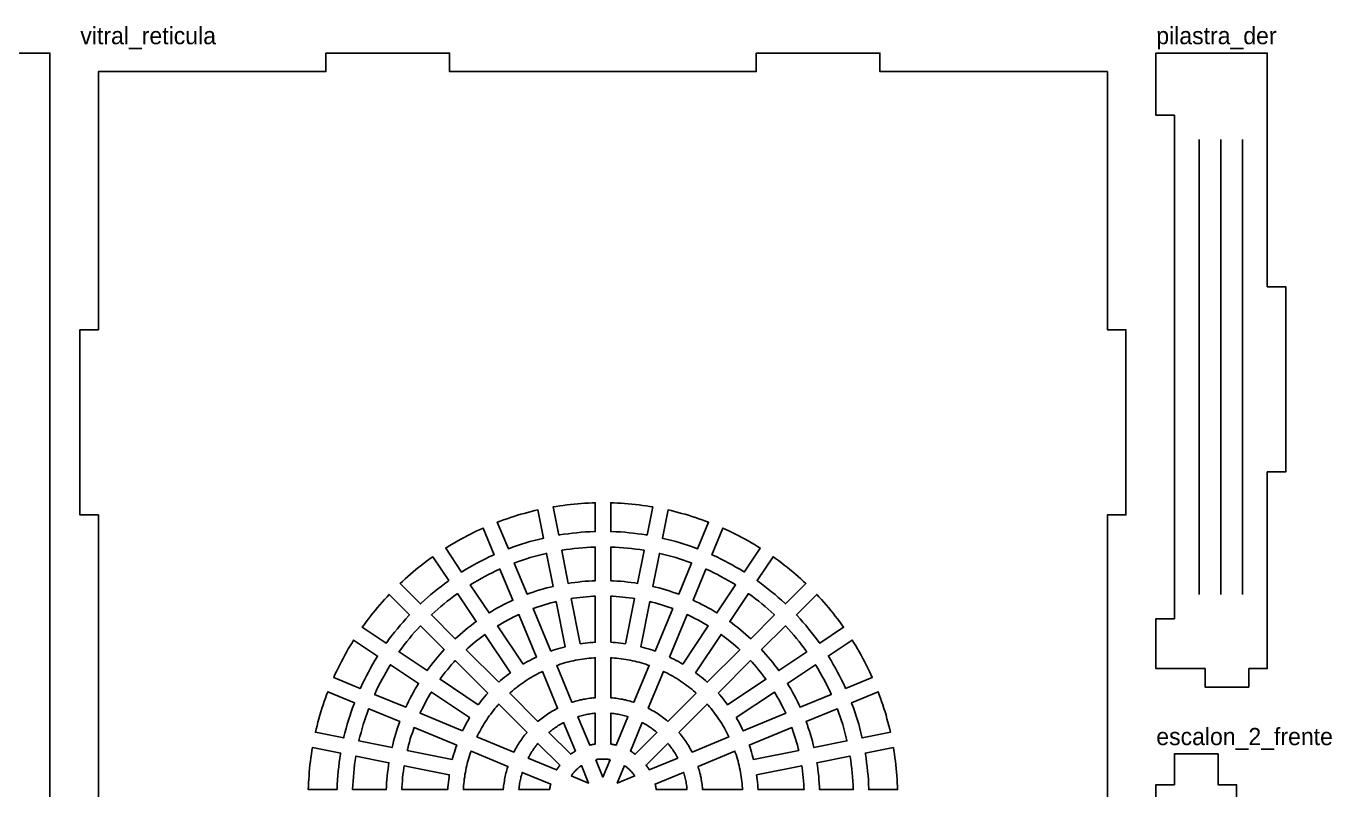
# Model space of a CAD drawing. Header units: millimetres. Extents: x 8 to 592, y 28 to 390.
# Drawn here: x 379.2 to 591.6, y 266.2 to 390.4 of the extents above; entities that cross this region are included whole.
import ezdxf

# ---------------------------------------------------------------- set-up
doc = ezdxf.new("R2010")
doc.units = ezdxf.units.MM
for name, color, linetype in [('CORTE', 1, 'Continuous'), ('ETIQUETAS', 3, 'Continuous'), ('GRABADO', 5, 'Continuous')]:
    doc.layers.add(name, color=color, linetype=linetype)

msp = doc.modelspace()

# ---------------------------------------------------------------- linework, layer by layer
at = {"layer": 'CORTE'}
for points in [[(367.94, 145.94), (383.06, 145.94), (383.06, 386.06), (367.94, 386.06)], [(555.06, 231.06), (555.06, 310.94), (558.06, 310.94), (558.06, 341.06), (555.06, 341.06), (555.06, 383.06), (518.06, 383.06), (518.06, 386.06), (497.94, 386.06), (497.94, 383.06), (448.06, 383.06), (448.06, 386.06), (427.94, 386.06), (427.94, 383.06), (390.94, 383.06), (390.94, 341.06), (387.94, 341.06), (387.94, 310.94), (390.94, 310.94), (390.94, 231.06)]]:
    msp.add_lwpolyline(points, dxfattribs=at)
for points in [[(578.06, 282.94), (578.06, 285.94), (581.06, 285.94), (581.06, 317.94), (584.06, 317.94), (584.06, 348.06), (581.06, 348.06), (581.06, 386.06), (562.94, 386.06), (562.94, 375.94), (565.94, 375.94), (565.94, 294.06), (562.94, 294.06), (562.94, 285.94), (570.94, 285.94), (570.94, 282.94), (578.06, 282.94)], [(470.17, 308.17), (469.46, 308.12), (468.76, 308.05), (468.06, 307.98), (467.35, 307.89), (466.65, 307.79), (465.95, 307.68), (465.8, 307.66), (464.89, 312.25), (465.38, 312.33), (465.97, 312.42), (466.55, 312.5), (467.13, 312.58), (467.72, 312.65), (468.3, 312.71), (468.89, 312.76), (469.47, 312.81), (470.06, 312.85), (470.65, 312.88), (471.24, 312.91), (471.74, 312.92), (471.74, 308.24), (471.58, 308.24), (470.88, 308.21), (470.17, 308.17)], [(478.65, 307.89), (477.94, 307.98), (477.24, 308.05), (476.54, 308.12), (475.83, 308.17), (475.12, 308.21), (474.42, 308.24), (474.26, 308.24), (474.26, 312.92), (474.76, 312.91), (475.35, 312.88), (475.94, 312.85), (476.53, 312.81), (477.11, 312.76), (477.7, 312.71), (478.28, 312.65), (478.87, 312.58), (479.45, 312.5), (480.03, 312.42), (480.62, 312.33), (481.11, 312.25), (480.2, 307.66), (480.05, 307.68), (479.35, 307.79), (478.65, 307.89)], [(461.8, 306.79), (461.12, 306.6), (460.44, 306.4), (459.77, 306.19), (459.09, 305.96), (458.43, 305.73), (457.76, 305.49), (457.62, 305.43), (455.82, 309.76), (456.3, 309.94), (456.85, 310.14), (457.4, 310.33), (457.96, 310.52), (458.52, 310.7), (459.08, 310.88), (459.65, 311.04), (460.21, 311.2), (460.78, 311.36), (461.35, 311.5), (461.92, 311.64), (462.41, 311.76), (463.33, 307.16), (463.18, 307.13), (462.49, 306.96), (461.8, 306.79)], [(486.91, 305.96), (486.23, 306.19), (485.56, 306.4), (484.88, 306.6), (484.2, 306.79), (483.51, 306.96), (482.82, 307.13), (482.67, 307.16), (483.59, 311.76), (484.08, 311.64), (484.65, 311.5), (485.22, 311.36), (485.79, 311.2), (486.35, 311.04), (486.92, 310.88), (487.48, 310.7), (488.04, 310.52), (488.6, 310.33), (489.15, 310.14), (489.7, 309.94), (490.18, 309.76), (488.38, 305.43), (488.24, 305.49), (487.57, 305.73), (486.91, 305.96)], [(453.87, 303.8), (453.23, 303.48), (452.61, 303.15), (451.99, 302.81), (451.37, 302.46), (450.76, 302.11), (450.16, 301.74), (450.02, 301.65), (447.42, 305.55), (447.85, 305.81), (448.35, 306.12), (448.86, 306.42), (449.37, 306.71), (449.88, 307), (450.4, 307.28), (450.92, 307.55), (451.45, 307.82), (451.97, 308.08), (452.5, 308.34), (453.04, 308.59), (453.5, 308.79), (455.29, 304.47), (455.15, 304.4), (454.5, 304.11), (453.87, 303.8)], [(494.63, 302.46), (494.01, 302.81), (493.39, 303.15), (492.77, 303.48), (492.13, 303.8), (491.5, 304.11), (490.85, 304.4), (490.71, 304.47), (492.5, 308.79), (492.96, 308.59), (493.5, 308.34), (494.03, 308.08), (494.55, 307.82), (495.08, 307.55), (495.6, 307.28), (496.12, 307), (496.63, 306.71), (497.14, 306.42), (497.65, 306.12), (498.15, 305.81), (498.58, 305.55), (495.98, 301.65), (495.84, 301.74), (495.24, 302.11), (494.63, 302.46)], [(446.66, 299.32), (446.11, 298.88), (445.56, 298.44), (445.01, 297.99), (444.48, 297.52), (443.95, 297.05), (443.43, 296.57), (443.32, 296.47), (440, 299.78), (440.37, 300.12), (440.81, 300.52), (441.24, 300.91), (441.69, 301.3), (442.13, 301.68), (442.59, 302.06), (443.04, 302.43), (443.51, 302.79), (443.97, 303.15), (444.44, 303.51), (444.92, 303.85), (445.33, 304.15), (447.93, 300.25), (447.8, 300.16), (447.23, 299.75), (446.66, 299.32)], [(463.87, 299.06), (463.32, 298.9), (462.76, 298.74), (462.21, 298.57), (461.67, 298.39), (461.12, 298.2), (460.68, 298.04), (458.58, 303.1), (458.65, 303.13), (459.28, 303.36), (459.9, 303.58), (460.54, 303.79), (461.17, 303.99), (461.81, 304.17), (462.46, 304.35), (463.1, 304.52), (463.75, 304.68), (463.82, 304.69), (464.89, 299.31), (464.43, 299.2), (463.87, 299.06)], [(470.69, 300.18), (470.12, 300.14), (469.54, 300.09), (468.97, 300.03), (468.4, 299.96), (467.83, 299.88), (467.36, 299.81), (466.29, 305.18), (466.36, 305.2), (467.02, 305.3), (467.68, 305.39), (468.34, 305.47), (469.01, 305.54), (469.67, 305.6), (470.34, 305.65), (471, 305.69), (471.67, 305.72), (471.74, 305.72), (471.74, 300.24), (471.27, 300.22), (470.69, 300.18)], [(475, 305.69), (475.66, 305.65), (476.33, 305.6), (476.99, 305.54), (477.66, 305.47), (478.32, 305.39), (478.98, 305.3), (479.64, 305.2), (479.71, 305.18), (478.64, 299.81), (478.17, 299.88), (477.6, 299.96), (477.03, 300.03), (476.46, 300.09), (475.88, 300.14), (475.31, 300.18), (474.73, 300.22), (474.26, 300.24), (474.26, 305.72), (474.33, 305.72), (475, 305.69)], [(482.9, 304.52), (483.54, 304.35), (484.19, 304.17), (484.83, 303.99), (485.46, 303.79), (486.1, 303.58), (486.72, 303.36), (487.35, 303.13), (487.42, 303.1), (485.32, 298.04), (484.88, 298.2), (484.33, 298.39), (483.79, 298.57), (483.24, 298.74), (482.68, 298.9), (482.13, 299.06), (481.57, 299.2), (481.11, 299.31), (482.18, 304.69), (482.25, 304.68), (482.9, 304.52)], [(501.52, 297.52), (500.99, 297.99), (500.44, 298.44), (499.89, 298.88), (499.34, 299.32), (498.77, 299.75), (498.2, 300.16), (498.07, 300.25), (500.67, 304.15), (501.08, 303.85), (501.56, 303.51), (502.03, 303.15), (502.49, 302.79), (502.96, 302.43), (503.41, 302.06), (503.87, 301.68), (504.31, 301.3), (504.76, 300.91), (505.19, 300.52), (505.63, 300.12), (506, 299.78), (502.68, 296.47), (502.57, 296.57), (502.05, 297.05), (501.52, 297.52)], [(457.4, 296.62), (456.89, 296.36), (456.38, 296.1), (455.87, 295.82), (455.37, 295.54), (454.87, 295.24), (454.47, 295), (451.42, 299.56), (451.49, 299.6), (452.06, 299.94), (452.63, 300.28), (453.21, 300.61), (453.8, 300.93), (454.39, 301.24), (454.98, 301.54), (455.58, 301.83), (456.19, 302.11), (456.25, 302.14), (458.35, 297.07), (457.92, 296.87), (457.4, 296.62)], [(490.42, 301.83), (491.02, 301.54), (491.61, 301.24), (492.2, 300.93), (492.79, 300.61), (493.37, 300.28), (493.94, 299.94), (494.51, 299.6), (494.58, 299.56), (491.53, 295), (491.13, 295.24), (490.63, 295.54), (490.13, 295.82), (489.62, 296.1), (489.11, 296.36), (488.6, 296.62), (488.08, 296.87), (487.65, 297.07), (489.75, 302.14), (489.81, 302.11), (490.42, 301.83)], [(441.43, 294.57), (440.95, 294.05), (440.48, 293.52), (440.01, 292.99), (439.56, 292.44), (439.12, 291.89), (438.68, 291.34), (438.25, 290.77), (437.84, 290.2), (437.75, 290.07), (433.85, 292.67), (434.15, 293.08), (434.49, 293.56), (434.85, 294.03), (435.21, 294.49), (435.57, 294.96), (435.94, 295.41), (436.32, 295.87), (436.7, 296.31), (437.09, 296.76), (437.48, 297.19), (437.88, 297.63), (438.22, 298), (441.53, 294.68), (441.43, 294.57)], [(451.54, 292.97), (451.08, 292.62), (450.63, 292.26), (450.19, 291.89), (449.75, 291.51), (449.32, 291.13), (448.97, 290.81), (445.1, 294.68), (445.15, 294.73), (445.64, 295.19), (446.14, 295.63), (446.64, 296.07), (447.15, 296.49), (447.67, 296.91), (448.2, 297.32), (448.73, 297.72), (449.27, 298.12), (449.33, 298.16), (452.38, 293.6), (452, 293.32), (451.54, 292.97)], [(469.31, 289.99), (467.85, 297.33), (468.2, 297.39), (468.73, 297.46), (469.26, 297.53), (469.79, 297.58), (470.32, 297.63), (470.86, 297.67), (471.39, 297.7), (471.74, 297.71), (471.74, 290.23), (471.35, 290.21), (470.94, 290.18), (470.52, 290.14), (470.11, 290.09), (469.7, 290.04), (469.31, 289.99)], [(474.26, 290.23), (474.26, 297.71), (474.61, 297.7), (475.14, 297.67), (475.68, 297.63), (476.21, 297.58), (476.74, 297.53), (477.27, 297.46), (477.8, 297.39), (478.15, 297.33), (476.69, 289.99), (476.3, 290.04), (475.89, 290.09), (475.48, 290.14), (475.06, 290.18), (474.65, 290.21), (474.26, 290.23)], [(497.27, 297.72), (497.8, 297.32), (498.33, 296.91), (498.85, 296.49), (499.36, 296.07), (499.86, 295.63), (500.36, 295.19), (500.85, 294.73), (500.9, 294.68), (497.03, 290.81), (496.68, 291.13), (496.25, 291.51), (495.81, 291.89), (495.37, 292.26), (494.92, 292.62), (494.46, 292.97), (494, 293.32), (493.62, 293.6), (496.67, 298.16), (496.73, 298.12), (497.27, 297.72)], [(508.16, 290.2), (507.75, 290.77), (507.32, 291.34), (506.88, 291.89), (506.44, 292.44), (505.99, 292.99), (505.52, 293.52), (505.05, 294.05), (504.57, 294.57), (504.47, 294.68), (507.78, 298), (508.12, 297.63), (508.52, 297.19), (508.91, 296.76), (509.3, 296.31), (509.68, 295.87), (510.06, 295.41), (510.43, 294.96), (510.79, 294.49), (511.15, 294.03), (511.51, 293.56), (511.85, 293.08), (512.15, 292.67), (508.25, 290.07), (508.16, 290.2)], [(464.51, 288.79), (461.64, 295.71), (461.97, 295.83), (462.48, 296), (462.98, 296.17), (463.5, 296.33), (464.01, 296.48), (464.53, 296.62), (465.04, 296.76), (465.38, 296.84), (466.84, 289.5), (466.46, 289.4), (466.06, 289.29), (465.67, 289.17), (465.27, 289.05), (464.88, 288.92), (464.51, 288.79)], [(479.16, 289.5), (480.62, 296.84), (480.96, 296.76), (481.47, 296.62), (481.99, 296.48), (482.5, 296.33), (483.02, 296.17), (483.52, 296), (484.03, 295.83), (484.36, 295.71), (481.49, 288.79), (481.12, 288.92), (480.73, 289.05), (480.33, 289.17), (479.94, 289.29), (479.54, 289.4), (479.16, 289.5)], [(460.03, 286.68), (455.87, 292.9), (456.17, 293.08), (456.63, 293.35), (457.1, 293.62), (457.57, 293.87), (458.04, 294.12), (458.52, 294.36), (459, 294.6), (459.32, 294.74), (462.18, 287.83), (461.83, 287.66), (461.46, 287.47), (461.09, 287.28), (460.73, 287.08), (460.37, 286.88), (460.03, 286.68)], [(483.82, 287.83), (486.68, 294.74), (487, 294.6), (487.48, 294.36), (487.96, 294.12), (488.43, 293.87), (488.9, 293.62), (489.37, 293.35), (489.83, 293.08), (490.13, 292.9), (485.97, 286.68), (485.63, 286.88), (485.27, 287.08), (484.91, 287.28), (484.54, 287.47), (484.17, 287.66), (483.82, 287.83)], [(446.49, 288.25), (446.11, 287.81), (445.74, 287.37), (445.38, 286.92), (445.03, 286.46), (444.68, 286), (444.4, 285.62), (439.84, 288.67), (439.88, 288.73), (440.28, 289.27), (440.68, 289.8), (441.09, 290.33), (441.51, 290.85), (441.93, 291.36), (442.37, 291.86), (442.81, 292.36), (443.27, 292.85), (443.32, 292.9), (447.19, 289.03), (446.87, 288.68), (446.49, 288.25)], [(456.05, 283.73), (450.76, 289.02), (451.01, 289.26), (451.41, 289.62), (451.82, 289.97), (452.23, 290.31), (452.65, 290.64), (453.07, 290.97), (453.5, 291.3), (453.78, 291.5), (457.94, 285.28), (457.62, 285.04), (457.3, 284.79), (456.98, 284.53), (456.66, 284.26), (456.34, 283.99), (456.05, 283.73)], [(488.06, 285.28), (492.22, 291.5), (492.5, 291.3), (492.93, 290.97), (493.35, 290.64), (493.77, 290.31), (494.18, 289.97), (494.59, 289.62), (494.99, 289.26), (495.24, 289.02), (489.95, 283.73), (489.66, 283.99), (489.34, 284.26), (489.02, 284.53), (488.7, 284.79), (488.38, 285.04), (488.06, 285.28)], [(503.19, 292.36), (503.63, 291.86), (504.07, 291.36), (504.49, 290.85), (504.91, 290.33), (505.32, 289.8), (505.72, 289.27), (506.12, 288.73), (506.16, 288.67), (501.6, 285.62), (501.32, 286), (500.97, 286.46), (500.62, 286.92), (500.26, 287.37), (499.89, 287.81), (499.51, 288.25), (499.13, 288.68), (498.81, 289.03), (502.68, 292.9), (502.73, 292.85), (503.19, 292.36)], [(436.26, 287.84), (435.89, 287.24), (435.54, 286.63), (435.19, 286.01), (434.85, 285.39), (434.52, 284.77), (434.2, 284.13), (433.89, 283.5), (433.6, 282.85), (433.53, 282.71), (429.21, 284.5), (429.41, 284.96), (429.66, 285.5), (429.92, 286.03), (430.18, 286.55), (430.45, 287.08), (430.72, 287.6), (431, 288.12), (431.29, 288.63), (431.58, 289.14), (431.88, 289.65), (432.19, 290.15), (432.45, 290.58), (436.35, 287.98), (436.26, 287.84)], [(512.4, 282.85), (512.11, 283.5), (511.8, 284.13), (511.48, 284.77), (511.15, 285.39), (510.81, 286.01), (510.46, 286.63), (510.11, 287.24), (509.74, 287.84), (509.65, 287.98), (513.55, 290.58), (513.81, 290.15), (514.12, 289.65), (514.42, 289.14), (514.71, 288.63), (515, 288.12), (515.28, 287.6), (515.55, 287.08), (515.82, 286.55), (516.08, 286.03), (516.34, 285.5), (516.59, 284.96), (516.79, 284.5), (512.47, 282.71), (512.4, 282.85)], [(452.72, 280.06), (446.5, 284.22), (446.7, 284.5), (447.03, 284.93), (447.36, 285.35), (447.69, 285.77), (448.03, 286.18), (448.38, 286.59), (448.74, 286.99), (448.98, 287.24), (454.27, 281.95), (454.01, 281.66), (453.74, 281.34), (453.47, 281.02), (453.21, 280.7), (452.96, 280.38), (452.72, 280.06)], [(469.3, 287.44), (469.66, 287.49), (470.03, 287.55), (470.4, 287.59), (470.77, 287.63), (471.14, 287.66), (471.51, 287.69), (471.74, 287.7), (471.74, 281.21), (471.67, 281.21), (471.41, 281.18), (471.14, 281.15), (470.88, 281.12), (470.61, 281.08), (470.35, 281.04), (470.09, 281), (469.83, 280.95), (469.57, 280.89), (469.31, 280.84), (469.05, 280.77), (468.79, 280.71), (468.54, 280.63), (468.28, 280.56), (468.03, 280.48), (467.96, 280.46), (465.48, 286.46), (465.69, 286.53), (466.04, 286.65), (466.4, 286.76), (466.76, 286.87), (467.11, 286.97), (467.47, 287.06), (467.84, 287.15), (468.2, 287.23), (468.56, 287.3), (468.93, 287.37), (469.3, 287.44)], [(478.53, 287.06), (478.89, 286.97), (479.24, 286.87), (479.6, 286.76), (479.96, 286.65), (480.31, 286.53), (480.52, 286.46), (478.04, 280.46), (477.97, 280.48), (477.72, 280.56), (477.46, 280.63), (477.21, 280.71), (476.95, 280.77), (476.69, 280.84), (476.43, 280.89), (476.17, 280.95), (475.91, 281), (475.65, 281.04), (475.39, 281.08), (475.12, 281.12), (474.86, 281.15), (474.59, 281.18), (474.33, 281.21), (474.26, 281.21), (474.26, 287.7), (474.49, 287.69), (474.86, 287.66), (475.23, 287.63), (475.6, 287.59), (475.97, 287.55), (476.34, 287.49), (476.7, 287.44), (477.07, 287.37), (477.44, 287.3), (477.8, 287.23), (478.16, 287.15), (478.53, 287.06)], [(491.73, 281.95), (497.02, 287.24), (497.26, 286.99), (497.62, 286.59), (497.97, 286.18), (498.31, 285.77), (498.64, 285.35), (498.97, 284.93), (499.3, 284.5), (499.5, 284.22), (493.28, 280.06), (493.04, 280.38), (492.79, 280.7), (492.53, 281.02), (492.26, 281.34), (491.99, 281.66), (491.73, 281.95)], [(442.46, 282.63), (442.18, 282.13), (441.9, 281.62), (441.64, 281.11), (441.38, 280.6), (441.13, 280.08), (440.93, 279.65), (435.86, 281.75), (435.89, 281.81), (436.17, 282.42), (436.46, 283.02), (436.76, 283.61), (437.07, 284.2), (437.39, 284.79), (437.72, 285.37), (438.06, 285.94), (438.4, 286.51), (438.44, 286.58), (443, 283.53), (442.76, 283.13), (442.46, 282.63)], [(461.31, 284.5), (461.63, 284.69), (461.95, 284.88), (462.28, 285.05), (462.61, 285.23), (462.94, 285.39), (463.15, 285.49), (465.63, 279.49), (465.57, 279.46), (465.34, 279.34), (465.1, 279.21), (464.87, 279.08), (464.64, 278.95), (464.41, 278.81), (464.19, 278.67), (463.97, 278.52), (463.75, 278.37), (463.53, 278.22), (463.31, 278.06), (463.1, 277.9), (462.89, 277.74), (462.68, 277.57), (462.48, 277.4), (462.43, 277.35), (457.84, 281.95), (458.01, 282.1), (458.29, 282.34), (458.57, 282.58), (458.86, 282.81), (459.16, 283.04), (459.45, 283.26), (459.75, 283.48), (460.06, 283.7), (460.37, 283.91), (460.68, 284.11), (460.99, 284.31), (461.31, 284.5)], [(486.55, 283.26), (486.84, 283.04), (487.14, 282.81), (487.43, 282.58), (487.71, 282.34), (487.99, 282.1), (488.16, 281.95), (483.57, 277.35), (483.52, 277.4), (483.32, 277.57), (483.11, 277.74), (482.9, 277.9), (482.69, 278.06), (482.47, 278.22), (482.25, 278.37), (482.03, 278.52), (481.81, 278.67), (481.59, 278.81), (481.36, 278.95), (481.13, 279.08), (480.9, 279.21), (480.66, 279.34), (480.43, 279.46), (480.37, 279.49), (482.85, 285.49), (483.06, 285.39), (483.39, 285.23), (483.72, 285.05), (484.05, 284.88), (484.37, 284.69), (484.69, 284.5), (485.01, 284.31), (485.32, 284.11), (485.63, 283.91), (485.94, 283.7), (486.25, 283.48), (486.55, 283.26)], [(507.94, 285.94), (508.28, 285.37), (508.61, 284.79), (508.93, 284.2), (509.24, 283.61), (509.54, 283.02), (509.83, 282.42), (510.11, 281.81), (510.14, 281.75), (505.07, 279.65), (504.87, 280.08), (504.62, 280.6), (504.36, 281.11), (504.1, 281.62), (503.82, 282.13), (503.54, 282.63), (503.24, 283.13), (503, 283.53), (507.56, 286.58), (507.6, 286.51), (507.94, 285.94)], [(432.51, 280.24), (432.27, 279.57), (432.04, 278.91), (431.81, 278.23), (431.6, 277.56), (431.4, 276.88), (431.21, 276.2), (431.04, 275.51), (430.87, 274.82), (430.84, 274.67), (426.24, 275.59), (426.36, 276.08), (426.5, 276.65), (426.64, 277.22), (426.8, 277.79), (426.96, 278.35), (427.12, 278.92), (427.3, 279.48), (427.48, 280.04), (427.67, 280.6), (427.86, 281.15), (428.06, 281.7), (428.24, 282.18), (432.57, 280.38), (432.51, 280.24)], [(450.17, 275.82), (443.26, 278.68), (443.4, 279), (443.64, 279.48), (443.88, 279.96), (444.13, 280.43), (444.38, 280.9), (444.65, 281.37), (444.92, 281.83), (445.1, 282.13), (451.32, 277.97), (451.12, 277.63), (450.92, 277.27), (450.72, 276.91), (450.53, 276.54), (450.34, 276.17), (450.17, 275.82)], [(494.68, 277.97), (500.9, 282.13), (501.08, 281.83), (501.35, 281.37), (501.62, 280.9), (501.87, 280.43), (502.12, 279.96), (502.36, 279.48), (502.6, 279), (502.74, 278.68), (495.83, 275.82), (495.66, 276.17), (495.47, 276.54), (495.28, 276.91), (495.08, 277.27), (494.88, 277.63), (494.68, 277.97)], [(515.13, 274.82), (514.96, 275.51), (514.79, 276.2), (514.6, 276.88), (514.4, 277.56), (514.19, 278.23), (513.96, 278.91), (513.73, 279.57), (513.49, 280.24), (513.43, 280.38), (517.76, 282.18), (517.94, 281.7), (518.14, 281.15), (518.33, 280.6), (518.52, 280.04), (518.7, 279.48), (518.88, 278.92), (519.04, 278.35), (519.2, 277.79), (519.36, 277.22), (519.5, 276.65), (519.64, 276.08), (519.76, 275.59), (515.16, 274.67), (515.13, 274.82)], [(439.61, 276.33), (439.43, 275.79), (439.26, 275.24), (439.1, 274.68), (438.94, 274.13), (438.8, 273.57), (438.69, 273.11), (433.31, 274.18), (433.32, 274.25), (433.48, 274.9), (433.65, 275.54), (433.83, 276.19), (434.01, 276.83), (434.21, 277.46), (434.42, 278.1), (434.64, 278.72), (434.87, 279.35), (434.9, 279.42), (439.96, 277.32), (439.8, 276.88), (439.61, 276.33)], [(454.74, 278.55), (454.96, 278.84), (455.19, 279.14), (455.42, 279.43), (455.66, 279.71), (455.9, 279.99), (456.05, 280.16), (460.65, 275.57), (460.6, 275.52), (460.43, 275.32), (460.26, 275.11), (460.1, 274.9), (459.94, 274.69), (459.78, 274.47), (459.63, 274.25), (459.48, 274.03), (459.33, 273.81), (459.19, 273.59), (459.05, 273.36), (458.92, 273.13), (458.79, 272.9), (458.66, 272.66), (458.54, 272.43), (458.51, 272.37), (452.51, 274.85), (452.61, 275.06), (452.77, 275.39), (452.95, 275.72), (453.12, 276.05), (453.31, 276.37), (453.5, 276.69), (453.69, 277.01), (453.89, 277.32), (454.09, 277.63), (454.3, 277.94), (454.52, 278.25), (454.74, 278.55)], [(469.44, 278.27), (469.66, 278.33), (469.88, 278.38), (470.1, 278.43), (470.32, 278.48), (470.54, 278.52), (470.76, 278.56), (470.98, 278.59), (471.21, 278.62), (471.43, 278.65), (471.65, 278.67), (471.74, 278.68), (471.74, 273.67), (471.71, 273.67), (471.57, 273.64), (471.43, 273.62), (471.29, 273.59), (471.15, 273.56), (471.01, 273.53), (470.87, 273.5), (470.85, 273.49), (468.93, 278.12), (469.01, 278.15), (469.23, 278.21), (469.44, 278.27)], [(474.79, 278.62), (475.02, 278.59), (475.24, 278.56), (475.46, 278.52), (475.68, 278.48), (475.9, 278.43), (476.12, 278.38), (476.34, 278.33), (476.56, 278.27), (476.77, 278.21), (476.99, 278.15), (477.07, 278.12), (475.15, 273.49), (475.13, 273.5), (474.99, 273.53), (474.85, 273.56), (474.71, 273.59), (474.57, 273.62), (474.43, 273.64), (474.29, 273.67), (474.26, 273.67), (474.26, 278.68), (474.35, 278.67), (474.57, 278.65), (474.79, 278.62)], [(492.5, 276.69), (492.69, 276.37), (492.88, 276.05), (493.05, 275.72), (493.23, 275.39), (493.39, 275.06), (493.49, 274.85), (487.49, 272.37), (487.46, 272.43), (487.34, 272.66), (487.21, 272.9), (487.08, 273.13), (486.95, 273.36), (486.81, 273.59), (486.67, 273.81), (486.52, 274.03), (486.37, 274.25), (486.22, 274.47), (486.06, 274.69), (485.9, 274.9), (485.74, 275.11), (485.57, 275.32), (485.4, 275.52), (485.35, 275.57), (489.95, 280.16), (490.1, 279.99), (490.34, 279.71), (490.58, 279.43), (490.81, 279.14), (491.04, 278.84), (491.26, 278.55), (491.48, 278.25), (491.7, 277.94), (491.91, 277.63), (492.11, 277.32), (492.31, 277.01), (492.5, 276.69)], [(511.36, 278.72), (511.58, 278.1), (511.79, 277.46), (511.99, 276.83), (512.17, 276.19), (512.35, 275.54), (512.52, 274.9), (512.68, 274.25), (512.69, 274.18), (507.31, 273.11), (507.2, 273.57), (507.06, 274.13), (506.9, 274.68), (506.74, 275.24), (506.57, 275.79), (506.39, 276.33), (506.2, 276.88), (506.04, 277.32), (511.1, 279.42), (511.13, 279.35), (511.36, 278.72)], [(448.5, 271.16), (441.16, 272.62), (441.24, 272.96), (441.38, 273.47), (441.52, 273.99), (441.67, 274.5), (441.83, 275.02), (442, 275.52), (442.17, 276.03), (442.29, 276.36), (449.21, 273.49), (449.08, 273.12), (448.95, 272.73), (448.83, 272.33), (448.71, 271.94), (448.6, 271.54), (448.5, 271.16)], [(464.82, 276.04), (465, 276.17), (465.18, 276.3), (465.37, 276.42), (465.55, 276.55), (465.74, 276.67), (465.94, 276.79), (466.13, 276.9), (466.33, 277.01), (466.52, 277.12), (466.6, 277.16), (468.52, 272.53), (468.5, 272.51), (468.37, 272.44), (468.25, 272.36), (468.13, 272.28), (468.01, 272.2), (467.9, 272.12), (467.78, 272.04), (467.76, 272.02), (464.22, 275.57), (464.28, 275.62), (464.46, 275.76), (464.64, 275.9), (464.82, 276.04)], [(479.87, 276.9), (480.06, 276.79), (480.26, 276.67), (480.45, 276.55), (480.63, 276.42), (480.82, 276.3), (481, 276.17), (481.18, 276.04), (481.36, 275.9), (481.54, 275.76), (481.72, 275.62), (481.78, 275.57), (478.24, 272.02), (478.22, 272.04), (478.1, 272.12), (477.99, 272.2), (477.87, 272.28), (477.75, 272.36), (477.63, 272.44), (477.5, 272.51), (477.48, 272.53), (479.4, 277.16), (479.48, 277.12), (479.67, 277.01), (479.87, 276.9)], [(496.79, 273.49), (503.71, 276.36), (503.83, 276.03), (504, 275.52), (504.17, 275.02), (504.33, 274.5), (504.48, 273.99), (504.62, 273.47), (504.76, 272.96), (504.84, 272.62), (497.5, 271.16), (497.4, 271.54), (497.29, 271.94), (497.17, 272.33), (497.05, 272.73), (496.92, 273.12), (496.79, 273.49)], [(430.32, 272.05), (430.21, 271.35), (430.11, 270.65), (430.02, 269.94), (429.95, 269.24), (429.88, 268.54), (429.83, 267.83), (429.79, 267.12), (429.76, 266.42), (429.76, 266.26), (425.08, 266.26), (425.09, 266.76), (425.12, 267.35), (425.15, 267.94), (425.19, 268.53), (425.24, 269.11), (425.29, 269.7), (425.35, 270.28), (425.42, 270.87), (425.5, 271.45), (425.58, 272.03), (425.67, 272.62), (425.75, 273.11), (430.34, 272.2), (430.32, 272.05)], [(450.94, 270.53), (451.03, 270.89), (451.13, 271.24), (451.24, 271.6), (451.35, 271.96), (451.47, 272.31), (451.54, 272.52), (457.54, 270.04), (457.52, 269.97), (457.44, 269.72), (457.37, 269.46), (457.29, 269.21), (457.23, 268.95), (457.16, 268.69), (457.11, 268.43), (457.05, 268.17), (457, 267.91), (456.96, 267.65), (456.92, 267.39), (456.88, 267.12), (456.85, 266.86), (456.82, 266.59), (456.79, 266.33), (456.79, 266.26), (450.3, 266.26), (450.31, 266.49), (450.34, 266.86), (450.37, 267.23), (450.41, 267.6), (450.45, 267.97), (450.51, 268.34), (450.56, 268.7), (450.63, 269.07), (450.7, 269.44), (450.77, 269.8), (450.85, 270.16), (450.94, 270.53)], [(461.21, 272.06), (461.33, 272.26), (461.45, 272.45), (461.58, 272.63), (461.7, 272.82), (461.83, 273), (461.96, 273.18), (462.1, 273.36), (462.24, 273.54), (462.38, 273.72), (462.43, 273.78), (465.98, 270.24), (465.96, 270.22), (465.88, 270.1), (465.8, 269.99), (465.72, 269.87), (465.64, 269.75), (465.56, 269.63), (465.49, 269.5), (465.47, 269.48), (460.84, 271.4), (460.88, 271.48), (460.99, 271.67), (461.1, 271.87), (461.21, 272.06)], [(483.9, 273.36), (484.04, 273.18), (484.17, 273), (484.3, 272.82), (484.42, 272.63), (484.55, 272.45), (484.67, 272.26), (484.79, 272.06), (484.9, 271.87), (485.01, 271.67), (485.12, 271.48), (485.16, 271.4), (480.53, 269.48), (480.51, 269.5), (480.44, 269.63), (480.36, 269.75), (480.28, 269.87), (480.2, 269.99), (480.12, 270.1), (480.04, 270.22), (480.02, 270.24), (483.57, 273.78), (483.62, 273.72), (483.76, 273.54), (483.9, 273.36)], [(495.49, 268.34), (495.55, 267.97), (495.59, 267.6), (495.63, 267.23), (495.66, 266.86), (495.69, 266.49), (495.7, 266.26), (489.21, 266.26), (489.21, 266.33), (489.18, 266.59), (489.15, 266.86), (489.12, 267.12), (489.08, 267.39), (489.04, 267.65), (489, 267.91), (488.95, 268.17), (488.89, 268.43), (488.84, 268.69), (488.77, 268.95), (488.71, 269.21), (488.63, 269.46), (488.56, 269.72), (488.48, 269.97), (488.46, 270.04), (494.46, 272.52), (494.53, 272.31), (494.65, 271.96), (494.76, 271.6), (494.87, 271.24), (494.97, 270.89), (495.06, 270.53), (495.15, 270.16), (495.23, 269.8), (495.3, 269.44), (495.37, 269.07), (495.44, 268.7), (495.49, 268.34)], [(516.24, 266.42), (516.21, 267.12), (516.17, 267.83), (516.12, 268.54), (516.05, 269.24), (515.98, 269.94), (515.89, 270.65), (515.79, 271.35), (515.68, 272.05), (515.66, 272.2), (520.25, 273.11), (520.33, 272.62), (520.42, 272.03), (520.5, 271.45), (520.58, 270.87), (520.65, 270.28), (520.71, 269.7), (520.76, 269.11), (520.81, 268.53), (520.85, 267.94), (520.88, 267.35), (520.91, 266.76), (520.92, 266.26), (516.24, 266.26), (516.24, 266.42)], [(565.94, 267.06), (562.94, 267.06), (562.94, 256.94), (565.94, 256.94), (565.94, 247.06), (562.94, 247.06), (562.94, 236.94), (565.94, 236.94), (565.94, 231.94), (573.06, 231.94), (573.06, 236.94), (576.06, 236.94), (576.06, 247.06), (573.06, 247.06), (573.06, 256.94), (576.06, 256.94), (576.06, 267.06), (573.06, 267.06), (573.06, 272.06), (565.94, 272.06), (565.94, 267.06)], [(438.04, 269.6), (437.97, 269.03), (437.91, 268.46), (437.86, 267.88), (437.82, 267.31), (437.78, 266.73), (437.76, 266.26), (432.28, 266.26), (432.28, 266.33), (432.31, 267), (432.35, 267.66), (432.4, 268.33), (432.46, 268.99), (432.53, 269.66), (432.61, 270.32), (432.7, 270.98), (432.8, 271.64), (432.82, 271.71), (438.19, 270.64), (438.12, 270.17), (438.04, 269.6)], [(447.77, 266.26), (440.29, 266.26), (440.3, 266.61), (440.33, 267.14), (440.37, 267.68), (440.42, 268.21), (440.47, 268.74), (440.54, 269.27), (440.61, 269.8), (440.67, 270.15), (448.01, 268.69), (447.96, 268.3), (447.91, 267.89), (447.86, 267.48), (447.82, 267.06), (447.79, 266.65), (447.77, 266.26)], [(467.84, 268.5), (467.87, 268.55), (467.93, 268.63), (467.99, 268.72), (468.05, 268.8), (468.11, 268.88), (468.18, 268.96), (468.24, 269.04), (468.31, 269.11), (468.38, 269.19), (468.45, 269.27), (468.52, 269.34), (468.59, 269.41), (468.66, 269.48), (468.73, 269.55), (468.81, 269.62), (468.89, 269.69), (468.96, 269.76), (469.04, 269.82), (469.12, 269.89), (469.2, 269.95), (469.28, 270.01), (469.37, 270.07), (469.45, 270.13), (469.5, 270.16), (470.67, 267.33), (467.84, 268.5)], [(471.83, 271.13), (471.88, 271.14), (471.98, 271.16), (472.08, 271.17), (472.19, 271.19), (472.29, 271.2), (472.39, 271.21), (472.49, 271.22), (472.59, 271.23), (472.69, 271.23), (472.8, 271.24), (472.9, 271.24), (473, 271.24), (473.1, 271.24), (473.2, 271.24), (473.31, 271.23), (473.41, 271.23), (473.51, 271.22), (473.61, 271.21), (473.71, 271.2), (473.81, 271.19), (473.92, 271.17), (474.02, 271.16), (474.12, 271.14), (474.17, 271.13), (473, 268.29), (471.83, 271.13)], [(476.5, 270.16), (476.55, 270.13), (476.63, 270.07), (476.72, 270.01), (476.8, 269.95), (476.88, 269.89), (476.96, 269.82), (477.04, 269.76), (477.11, 269.69), (477.19, 269.62), (477.27, 269.55), (477.34, 269.48), (477.41, 269.41), (477.48, 269.34), (477.55, 269.27), (477.62, 269.19), (477.69, 269.11), (477.76, 269.04), (477.82, 268.96), (477.89, 268.88), (477.95, 268.8), (478.01, 268.72), (478.07, 268.63), (478.13, 268.55), (478.16, 268.5), (475.33, 267.33), (476.5, 270.16)], [(497.99, 268.69), (505.33, 270.15), (505.39, 269.8), (505.46, 269.27), (505.53, 268.74), (505.58, 268.21), (505.63, 267.68), (505.67, 267.14), (505.7, 266.61), (505.71, 266.26), (498.23, 266.26), (498.21, 266.65), (498.18, 267.06), (498.14, 267.48), (498.09, 267.89), (498.04, 268.3), (497.99, 268.69)], [(513.3, 270.98), (513.39, 270.32), (513.47, 269.66), (513.54, 268.99), (513.6, 268.33), (513.65, 267.66), (513.69, 267), (513.72, 266.33), (513.72, 266.26), (508.24, 266.26), (508.22, 266.73), (508.18, 267.31), (508.14, 267.88), (508.09, 268.46), (508.03, 269.03), (507.96, 269.6), (507.88, 270.17), (507.81, 270.64), (513.18, 271.71), (513.2, 271.64), (513.3, 270.98)], [(459.41, 267.02), (459.44, 267.24), (459.48, 267.46), (459.52, 267.68), (459.57, 267.9), (459.62, 268.12), (459.67, 268.34), (459.73, 268.56), (459.79, 268.77), (459.85, 268.99), (459.88, 269.07), (464.51, 267.15), (464.5, 267.13), (464.47, 266.99), (464.44, 266.85), (464.41, 266.71), (464.38, 266.57), (464.36, 266.43), (464.33, 266.29), (464.33, 266.26), (459.32, 266.26), (459.33, 266.35), (459.35, 266.57), (459.38, 266.79), (459.41, 267.02)], [(486.27, 268.56), (486.33, 268.34), (486.38, 268.12), (486.43, 267.9), (486.48, 267.68), (486.52, 267.46), (486.56, 267.24), (486.59, 267.02), (486.62, 266.79), (486.65, 266.57), (486.67, 266.35), (486.68, 266.26), (481.67, 266.26), (481.67, 266.29), (481.64, 266.43), (481.62, 266.57), (481.59, 266.71), (481.56, 266.85), (481.53, 266.99), (481.5, 267.13), (481.49, 267.15), (486.12, 269.07), (486.15, 268.99), (486.21, 268.77), (486.27, 268.56)]]:
    msp.add_lwpolyline(points, close=True, dxfattribs=at)
at = {"layer": 'GRABADO'}
for points in [[(570, 298), (570, 372)], [(573.5, 298), (573.5, 372)], [(577, 298), (577, 372)]]:
    msp.add_lwpolyline(points, dxfattribs=at)

# ---------------------------------------------------------------- texts
at = {"layer": 'ETIQUETAS'}
for s, p in [('vitral_reticula', (388, 387.5)), ('pilastra_der', (563, 387.5)), ('escalon_2_frente', (563, 273.5))]:
    msp.add_text(s, height=2.8, dxfattribs=at).set_placement(p)

doc.saveas('drawing.dxf')
